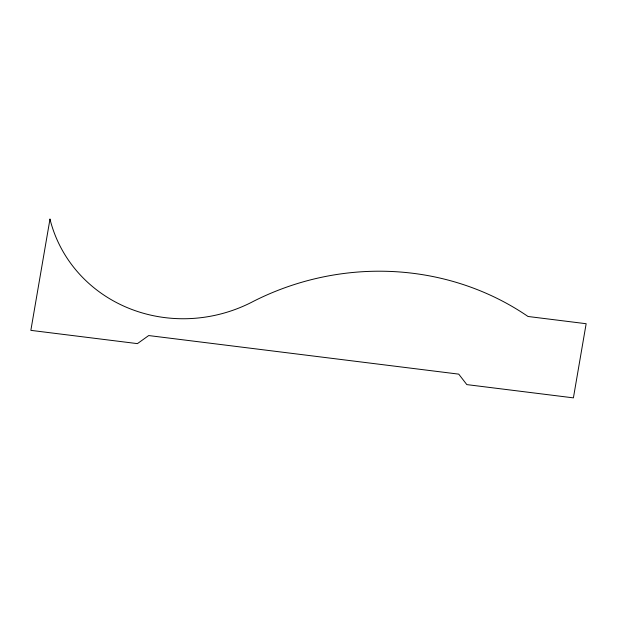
<?xml version="1.0" encoding="UTF-8"?>
<svg xmlns="http://www.w3.org/2000/svg" width="617" height="617" viewBox="0 0 617 617"><rect width="100%" height="100%" fill="white"/><g stroke="black" fill="none" stroke-linecap="round" stroke-linejoin="round"><path stroke-width="0.93" d="M49.977 219.135L30.85 330.357L137.421 343.623L148.705 335.555L458.732 374.133L466.83 384.607L573.401 397.865L586.15 323.717L528.021 316.482A263.197 247.949 -17.2 0 0 253.556 301.266A142.473 134.221 -17.2 0 1 49.977 219.135"/></g></svg>
